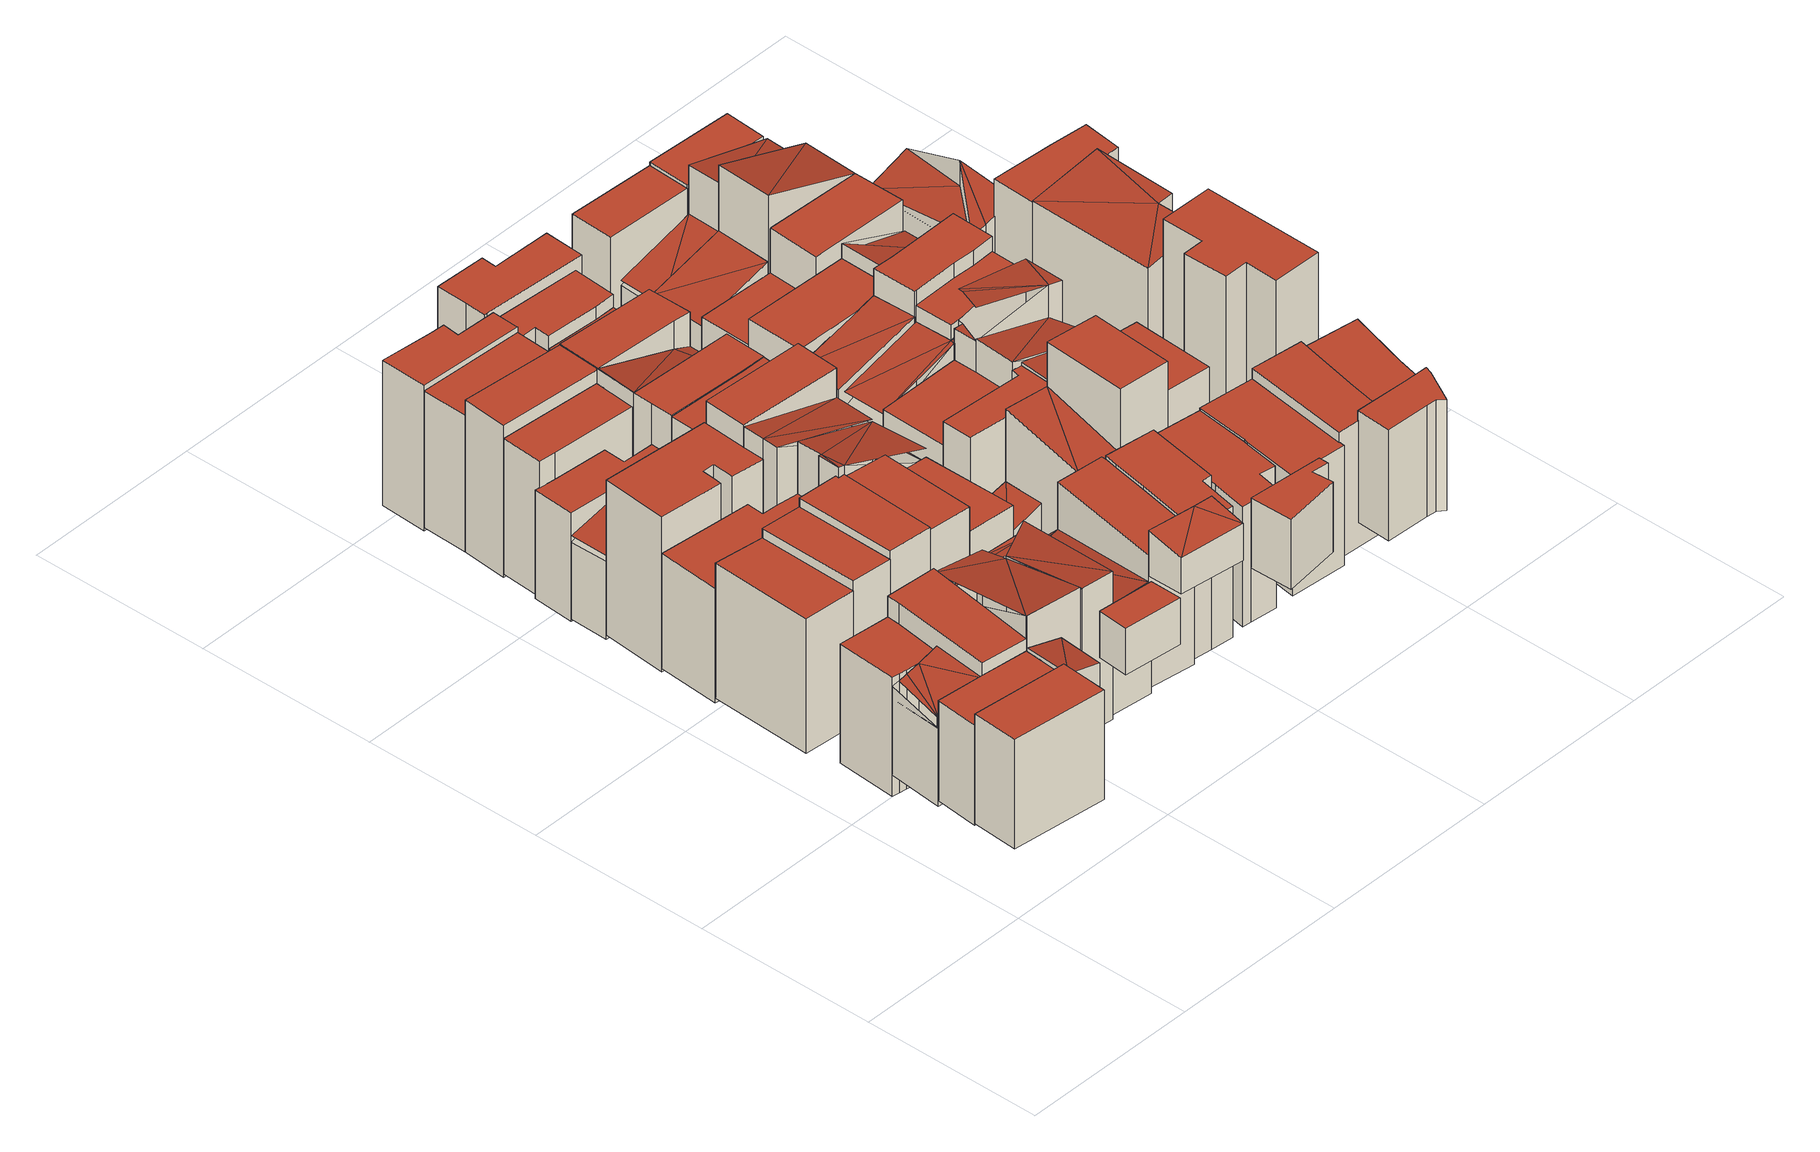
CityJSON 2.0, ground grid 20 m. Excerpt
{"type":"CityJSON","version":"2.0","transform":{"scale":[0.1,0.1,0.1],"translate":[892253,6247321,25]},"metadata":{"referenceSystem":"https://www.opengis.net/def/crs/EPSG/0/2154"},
"CityObjects":{
"building1":{"type":"Building","attributes":{"class":"Building"},"children":["building1-1"]},
"building1-1":{"type":"BuildingPart","parents":["building1"],"geometry":[{"type":"Solid","lod":"2.2","boundaries":[[[[0,1,2,3]],[[4,5,6,7]],[[7,6,2,3]],[[6,5,1,2]],[[5,4,0,1]],[[4,7,3,0]]]],"semantics":{"surfaces":[{"type":"GroundSurface"},{"type":"RoofSurface"},{"type":"WallSurface","on_footprint_edge":true}],"values":[[0,1,2,2,2,2]]}}]},
"building2":{"type":"Building","attributes":{"class":"Building"},"children":["building2-1"]},
"building2-1":{"type":"BuildingPart","parents":["building2"],"geometry":[{"type":"MultiSurface","lod":"2.2","boundaries":[[[8,9,10]],[[11,12,13]],[[14,11,13]],[[15,14,16]],[[13,16,14]],[[17,18,19,20,21,22,23]],[[10,24,22,23]],[[24,12,21,22]],[[12,11,20,21]],[[11,14,19,20]],[[14,15,18,19]],[[15,16,17,18]],[[16,10,23,17]]],"semantics":{"surfaces":[{"type":"RoofSurface","rf_azimuth":168.11,"rf_slope":14.82},{"type":"RoofSurface","rf_azimuth":173.55,"rf_slope":17.37},{"type":"GroundSurface"},{"type":"WallSurface","on_footprint_edge":true}],"values":[0,1,1,1,1,2,3,3,3,3,3,3,3]}}]},
"building3":{"type":"Building","attributes":{"class":"Building"},"children":["building3-1"]},
"building3-1":{"type":"BuildingPart","parents":["building3"],"geometry":[{"type":"Solid","lod":"2.2","boundaries":[[[[25,26,27,28,29]],[[30,31,32,33,34]],[[34,33,28,29]],[[33,32,27,28]],[[32,31,26,27]],[[31,30,25,26]],[[30,34,29,25]]]],"semantics":{"surfaces":[{"type":"GroundSurface"},{"type":"RoofSurface"},{"type":"WallSurface","on_footprint_edge":true}],"values":[[0,1,2,2,2,2,2]]}}]},
"building4":{"type":"Building","attributes":{"class":"Building"},"children":["building4-1"]},
"building4-1":{"type":"BuildingPart","parents":["building4"],"geometry":[{"type":"Solid","lod":"2.2","boundaries":[[[[35,36,37,38,39,40,41,42]],[[43,14,44,45,46,47,48,49]],[[49,48,41,42]],[[48,47,40,41]],[[47,46,39,40]],[[46,45,38,39]],[[45,44,37,38]],[[44,14,36,37]],[[14,43,35,36]],[[43,49,42,35]]]],"semantics":{"surfaces":[{"type":"GroundSurface"},{"type":"RoofSurface"},{"type":"WallSurface","on_footprint_edge":true}],"values":[[0,1,2,2,2,2,2,2,2,2]]}}]},
"building5":{"type":"Building","attributes":{"class":"Building"},"children":["building5-1"]},
"building5-1":{"type":"BuildingPart","parents":["building5"],"geometry":[{"type":"Solid","lod":"2.2","boundaries":[[[[50,51,52,53]],[[54,55,56,57]],[[57,56,52,53]],[[56,55,51,52]],[[55,54,50,51]],[[54,57,53,50]]]],"semantics":{"surfaces":[{"type":"GroundSurface"},{"type":"RoofSurface"},{"type":"WallSurface","on_footprint_edge":true}],"values":[[0,1,2,2,2,2]]}}]},
"building6":{"type":"Building","attributes":{"class":"Building"},"children":["building6-1"]},
"building6-1":{"type":"BuildingPart","parents":["building6"],"geometry":[{"type":"Solid","lod":"2.2","boundaries":[[[[58,59,60,61,62]],[[63,64,65,66,67]],[[67,66,61,62]],[[66,65,60,61]],[[65,64,59,60]],[[64,63,58,59]],[[63,67,62,58]]]],"semantics":{"surfaces":[{"type":"GroundSurface"},{"type":"RoofSurface"},{"type":"WallSurface","on_footprint_edge":true}],"values":[[0,1,2,2,2,2,2]]}}]},
"building7":{"type":"Building","attributes":{"class":"Building"},"children":["building7-1"]},
"building7-1":{"type":"BuildingPart","parents":["building7"],"geometry":[{"type":"Solid","lod":"2.2","boundaries":[[[[68,69,70]],[[71,68,70]],[[72,73,74,75]],[[70,69,74,75]],[[69,68,73,74]],[[68,71,72,73]],[[71,70,75,72]]]],"semantics":{"surfaces":[{"type":"RoofSurface","rf_azimuth":357.47,"rf_slope":12.82},{"type":"GroundSurface"},{"type":"WallSurface","on_footprint_edge":true}],"values":[[0,0,1,2,2,2,2]]}}]},
"building8":{"type":"Building","attributes":{"class":"Building"},"children":["building8-1"]},
"building8-1":{"type":"BuildingPart","parents":["building8"],"geometry":[{"type":"Solid","lod":"2.2","boundaries":[[[[76,77,78,79]],[[80,81,82,83]],[[83,82,78,79]],[[82,81,77,78]],[[81,80,76,77]],[[80,83,79,76]]]],"semantics":{"surfaces":[{"type":"GroundSurface"},{"type":"RoofSurface"},{"type":"WallSurface","on_footprint_edge":true}],"values":[[0,1,2,2,2,2]]}}]},
"building9":{"type":"Building","attributes":{"class":"Building"},"children":["building9-1"]},
"building9-1":{"type":"BuildingPart","parents":["building9"],"geometry":[{"type":"MultiSurface","lod":"2.2","boundaries":[[[84,85,86]],[[87,88,89]],[[90,91,92]],[[89,92,91]],[[88,92,89]],[[93,94,95,96,97,98,99]],[[86,85,98,99]],[[85,84,97,98]],[[84,89,96,97]],[[89,91,95,96]],[[91,90,94,95]],[[90,92,93,94]],[[92,86,99,93]]],"semantics":{"surfaces":[{"type":"RoofSurface","rf_azimuth":75.96,"rf_slope":13.28},{"type":"RoofSurface","rf_azimuth":85.33,"rf_slope":13.7},{"type":"GroundSurface"},{"type":"WallSurface","on_footprint_edge":true}],"values":[0,1,1,1,1,2,3,3,3,3,3,3,3]}}]},
"building10":{"type":"Building","attributes":{"class":"Building"},"children":["building10-1"]},
"building10-1":{"type":"BuildingPart","parents":["building10"],"geometry":[{"type":"Solid","lod":"2.2","boundaries":[[[[100,101,102,103,104,105,106,107,108,109,110]],[[111,112,113,114,115,116,117,118,119,120,121]],[[121,120,109,110]],[[120,119,108,109]],[[119,118,107,108]],[[118,117,106,107]],[[117,116,105,106]],[[116,115,104,105]],[[115,114,103,104]],[[114,113,102,103]],[[113,112,101,102]],[[112,111,100,101]],[[111,121,110,100]]]],"semantics":{"surfaces":[{"type":"GroundSurface"},{"type":"RoofSurface"},{"type":"WallSurface","on_footprint_edge":true}],"values":[[0,1,2,2,2,2,2,2,2,2,2,2,2]]}}]},
"building11":{"type":"Building","attributes":{"class":"Building"},"children":["building11-1"]},
"building11-1":{"type":"BuildingPart","parents":["building11"],"geometry":[{"type":"Solid","lod":"2.2","boundaries":[[[[122,123,124,125,126,127,128,129,130]],[[131,132,133,134,135,136,137,138,139]],[[139,138,129,130]],[[138,137,128,129]],[[137,136,127,128]],[[136,135,126,127]],[[135,134,125,126]],[[134,133,124,125]],[[133,132,123,124]],[[132,131,122,123]],[[131,139,130,122]]]],"semantics":{"surfaces":[{"type":"GroundSurface"},{"type":"RoofSurface"},{"type":"WallSurface","on_footprint_edge":true}],"values":[[0,1,2,2,2,2,2,2,2,2,2]]}}]},
"building12":{"type":"Building","attributes":{"class":"Building"},"children":["building12-1"]},
"building12-1":{"type":"BuildingPart","parents":["building12"],"geometry":[{"type":"Solid","lod":"2.2","boundaries":[[[[140,141,142,143,144,145]],[[146,147,148,149,150,151]],[[151,150,144,145]],[[150,149,143,144]],[[149,148,142,143]],[[148,147,141,142]],[[147,146,140,141]],[[146,151,145,140]]]],"semantics":{"surfaces":[{"type":"GroundSurface"},{"type":"RoofSurface"},{"type":"WallSurface","on_footprint_edge":true}],"values":[[0,1,2,2,2,2,2,2]]}}]},
"building13":{"type":"Building","attributes":{"class":"Building"},"children":["building13-1"]},
"building13-1":{"type":"BuildingPart","parents":["building13"],"geometry":[{"type":"Solid","lod":"2.2","boundaries":[[[[152,153,154,155]],[[156,157,158,159]],[[159,158,154,155]],[[158,157,153,154]],[[157,156,152,153]],[[156,159,155,152]]]],"semantics":{"surfaces":[{"type":"GroundSurface"},{"type":"RoofSurface"},{"type":"WallSurface","on_footprint_edge":true}],"values":[[0,1,2,2,2,2]]}}]},
"building14":{"type":"Building","attributes":{"class":"Building"},"children":["building14-1"]},
"building14-1":{"type":"BuildingPart","parents":["building14"],"geometry":[{"type":"MultiSurface","lod":"2.2","boundaries":[[[160,161,162]],[[163,160,162]],[[164,162,161]],[[165,166,167]],[[167,166,168]],[[169,168,166]],[[170,171,172,173,174,175,176,177]],[[169,166,176,177]],[[166,161,175,176]],[[161,160,174,175]],[[160,163,173,174]],[[163,162,172,173]],[[162,167,171,172]],[[167,168,170,171]],[[168,169,177,170]]],"semantics":{"surfaces":[{"type":"RoofSurface","rf_azimuth":84.16,"rf_slope":9.98},{"type":"RoofSurface","rf_azimuth":89.5,"rf_slope":5.97},{"type":"GroundSurface"},{"type":"WallSurface","on_footprint_edge":true}],"values":[0,0,0,1,1,1,2,3,3,3,3,3,3,3,3]}}]},
"building15":{"type":"Building","attributes":{"class":"Building"},"children":["building15-1"]},
"building15-1":{"type":"BuildingPart","parents":["building15"],"geometry":[{"type":"MultiSurface","lod":"2.2","boundaries":[[[178,179,180]],[[181,178,180]],[[182,183,184,185]],[[186,187,184,185]],[[187,178,183,184]],[[178,181,182,183]],[[181,186,185,182]]],"semantics":{"surfaces":[{"type":"RoofSurface","rf_azimuth":175.51,"rf_slope":16.17},{"type":"GroundSurface"},{"type":"WallSurface","on_footprint_edge":true}],"values":[0,0,1,2,2,2,2]}}]},
"building16":{"type":"Building","attributes":{"class":"Building"},"children":["building16-1"]},
"building16-1":{"type":"BuildingPart","parents":["building16"],"geometry":[{"type":"Solid","lod":"2.2","boundaries":[[[[188,189,190,191,192,193,194]],[[195,196,197,198,199,200,201]],[[201,200,193,194]],[[200,199,192,193]],[[199,198,191,192]],[[198,197,190,191]],[[197,196,189,190]],[[196,195,188,189]],[[195,201,194,188]]]],"semantics":{"surfaces":[{"type":"GroundSurface"},{"type":"RoofSurface"},{"type":"WallSurface","on_footprint_edge":true}],"values":[[0,1,2,2,2,2,2,2,2]]}}]},
"building17":{"type":"Building","attributes":{"class":"Building"},"children":["building17-1"]},
"building17-1":{"type":"BuildingPart","parents":["building17"],"geometry":[{"type":"Solid","lod":"2.2","boundaries":[[[[202,203,204,205]],[[206,207,208,209]],[[209,208,204,205]],[[208,207,203,204]],[[207,206,202,203]],[[206,209,205,202]]]],"semantics":{"surfaces":[{"type":"GroundSurface"},{"type":"RoofSurface"},{"type":"WallSurface","on_footprint_edge":true}],"values":[[0,1,2,2,2,2]]}}]},
"building18":{"type":"Building","attributes":{"class":"Building"},"children":["building18-1"]},
"building18-1":{"type":"BuildingPart","parents":["building18"],"geometry":[{"type":"Solid","lod":"2.2","boundaries":[[[[210,211,212,213,214]],[[215,216,217,218,219]],[[219,218,213,214]],[[218,217,212,213]],[[217,216,211,212]],[[216,215,210,211]],[[215,219,214,210]]]],"semantics":{"surfaces":[{"type":"GroundSurface"},{"type":"RoofSurface"},{"type":"WallSurface","on_footprint_edge":true}],"values":[[0,1,2,2,2,2,2]]}}]},
"building19":{"type":"Building","attributes":{"class":"Building"},"children":["building19-1"]},
"building19-1":{"type":"BuildingPart","parents":["building19"],"geometry":[{"type":"Solid","lod":"2.2","boundaries":[[[[220,221,222]],[[223,222,221]],[[224,222,223]],[[225,224,226]],[[223,226,224]],[[227,228,229,230,231,232,233]],[[223,221,232,233]],[[221,220,231,232]],[[220,222,230,231]],[[222,224,229,230]],[[224,225,228,229]],[[225,226,227,228]],[[226,223,233,227]]]],"semantics":{"surfaces":[{"type":"RoofSurface","rf_azimuth":81.32,"rf_slope":10.49},{"type":"GroundSurface"},{"type":"WallSurface","on_footprint_edge":true}],"values":[[0,0,0,0,0,1,2,2,2,2,2,2,2]]}}]},
"building20":{"type":"Building","attributes":{"class":"Building"},"children":["building20-1"]},
"building20-1":{"type":"BuildingPart","parents":["building20"],"geometry":[{"type":"Solid","lod":"2.2","boundaries":[[[[234,235,236,237]],[[238,239,240,241]],[[241,240,236,237]],[[240,239,235,236]],[[239,238,234,235]],[[238,241,237,234]]]],"semantics":{"surfaces":[{"type":"GroundSurface"},{"type":"RoofSurface"},{"type":"WallSurface","on_footprint_edge":true}],"values":[[0,1,2,2,2,2]]}}]},
"building21":{"type":"Building","attributes":{"class":"Building"},"children":["building21-1"]},
"building21-1":{"type":"BuildingPart","parents":["building21"],"geometry":[{"type":"Solid","lod":"2.2","boundaries":[[[[242,243,244]],[[245,242,246]],[[244,246,242]],[[247,248,249,250,251]],[[244,243,250,251]],[[243,242,249,250]],[[242,245,248,249]],[[245,246,247,248]],[[246,244,251,247]]]],"semantics":{"surfaces":[{"type":"RoofSurface","rf_azimuth":262.89,"rf_slope":14.86},{"type":"GroundSurface"},{"type":"WallSurface","on_footprint_edge":true}],"values":[[0,0,0,1,2,2,2,2,2]]}}]},
"building22":{"type":"Building","attributes":{"class":"Building"},"children":["building22-1"]},
"building22-1":{"type":"BuildingPart","parents":["building22"],"geometry":[{"type":"Solid","lod":"2.2","boundaries":[[[[252,253,254,236]],[[255,256,257,258]],[[258,257,254,236]],[[257,256,253,254]],[[256,255,252,253]],[[255,258,236,252]]]],"semantics":{"surfaces":[{"type":"GroundSurface"},{"type":"RoofSurface"},{"type":"WallSurface","on_footprint_edge":true}],"values":[[0,1,2,2,2,2]]}}]},
"building23":{"type":"Building","attributes":{"class":"Building"},"children":["building23-1"]},
"building23-1":{"type":"BuildingPart","parents":["building23"],"geometry":[{"type":"MultiSurface","lod":"2.2","boundaries":[[[259,260,261]],[[262,261,260]],[[263,261,264]],[[262,264,261]],[[265,266,267]],[[262,268,264]],[[269,270,271,272,273,274,275,276]],[[262,260,275,276]],[[260,259,274,275]],[[259,261,273,274]],[[261,263,272,273]],[[263,266,271,272]],[[266,265,270,271]],[[265,267,269,270]],[[267,262,276,269]]],"semantics":{"surfaces":[{"type":"RoofSurface","rf_azimuth":0.434,"rf_slope":17.58},{"type":"RoofSurface","rf_azimuth":358.07,"rf_slope":16.55},{"type":"GroundSurface"},{"type":"WallSurface","on_footprint_edge":true}],"values":[0,0,0,0,1,0,2,3,3,3,3,3,3,3,3]}}]},
"building24":{"type":"Building","attributes":{"class":"Building"},"children":["building24-1"]},
"building24-1":{"type":"BuildingPart","parents":["building24"],"geometry":[{"type":"Solid","lod":"2.2","boundaries":[[[[277,278,279,280]],[[281,282,283,284]],[[284,283,279,280]],[[283,282,278,279]],[[282,281,277,278]],[[281,284,280,277]]]],"semantics":{"surfaces":[{"type":"GroundSurface"},{"type":"RoofSurface"},{"type":"WallSurface","on_footprint_edge":true}],"values":[[0,1,2,2,2,2]]}}]},
"building25":{"type":"Building","attributes":{"class":"Building"},"children":["building25-1"]},
"building25-1":{"type":"BuildingPart","parents":["building25"],"geometry":[{"type":"MultiSurface","lod":"2.2","boundaries":[[[285,286,287]],[[285,287,288]],[[289,288,287]],[[290,291,292,293,294]],[[289,287,293,294]],[[287,286,292,293]],[[286,295,291,292]],[[295,296,290,291]],[[296,289,294,290]]],"semantics":{"surfaces":[{"type":"RoofSurface","rf_azimuth":355.73,"rf_slope":15.64},{"type":"GroundSurface"},{"type":"WallSurface","on_footprint_edge":true}],"values":[0,0,0,1,2,2,2,2,2]}}]},
"building26":{"type":"Building","attributes":{"class":"Building"},"children":["building26-1"]},
"building26-1":{"type":"BuildingPart","parents":["building26"],"geometry":[{"type":"Solid","lod":"2.2","boundaries":[[[[297,298,299,300,301,302,303]],[[304,305,306,307,308,309,310]],[[310,309,302,303]],[[309,308,301,302]],[[308,307,300,301]],[[307,306,299,300]],[[306,305,298,299]],[[305,304,297,298]],[[304,310,303,297]]]],"semantics":{"surfaces":[{"type":"GroundSurface"},{"type":"RoofSurface"},{"type":"WallSurface","on_footprint_edge":true}],"values":[[0,1,2,2,2,2,2,2,2]]}}]},
"building27":{"type":"Building","attributes":{"class":"Building"},"children":["building27-1"]},
"building27-1":{"type":"BuildingPart","parents":["building27"],"geometry":[{"type":"Solid","lod":"2.2","boundaries":[[[[311,312,313,314,315,316,317,318]],[[319,320,321,322,323,324,325,326]],[[326,325,317,318]],[[325,324,316,317]],[[324,323,315,316]],[[323,322,314,315]],[[322,321,313,314]],[[321,320,312,313]],[[320,319,311,312]],[[319,326,318,311]]]],"semantics":{"surfaces":[{"type":"GroundSurface"},{"type":"RoofSurface"},{"type":"WallSurface","on_footprint_edge":true}],"values":[[0,1,2,2,2,2,2,2,2,2]]}}]},
"building28":{"type":"Building","attributes":{"class":"Building"},"children":["building28-1"]},
"building28-1":{"type":"BuildingPart","parents":["building28"],"geometry":[{"type":"Solid","lod":"2.2","boundaries":[[[[327,328,329,330]],[[331,332,333,334]],[[334,333,329,330]],[[333,332,328,329]],[[332,331,327,328]],[[331,334,330,327]]]],"semantics":{"surfaces":[{"type":"GroundSurface"},{"type":"RoofSurface"},{"type":"WallSurface","on_footprint_edge":true}],"values":[[0,1,2,2,2,2]]}}]},
"building29":{"type":"Building","attributes":{"class":"Building"},"children":["building29-1"]},
"building29-1":{"type":"BuildingPart","parents":["building29"],"geometry":[{"type":"Solid","lod":"2.2","boundaries":[[[[335,336,337,338,339,340]],[[341,342,343,344,345,346]],[[346,345,339,340]],[[345,344,338,339]],[[344,343,337,338]],[[343,342,336,337]],[[342,341,335,336]],[[341,346,340,335]]]],"semantics":{"surfaces":[{"type":"GroundSurface"},{"type":"RoofSurface"},{"type":"WallSurface","on_footprint_edge":true}],"values":[[0,1,2,2,2,2,2,2]]}}]},
"building30":{"type":"Building","attributes":{"class":"Building"},"children":["building30-1"]},
"building30-1":{"type":"BuildingPart","parents":["building30"],"geometry":[{"type":"Solid","lod":"2.2","boundaries":[[[[347,348,349,350,351,352]],[[353,354,355,356,357,358]],[[358,357,351,352]],[[357,356,350,351]],[[356,355,349,350]],[[355,354,348,349]],[[354,353,347,348]],[[353,358,352,347]]]],"semantics":{"surfaces":[{"type":"GroundSurface"},{"type":"RoofSurface"},{"type":"WallSurface","on_footprint_edge":true}],"values":[[0,1,2,2,2,2,2,2]]}}]},
"building31":{"type":"Building","attributes":{"class":"Building"},"children":["building31-1"]},
"building31-1":{"type":"BuildingPart","parents":["building31"],"geometry":[{"type":"Solid","lod":"2.2","boundaries":[[[[359,360,361,362,363,364,365,366,367]],[[368,369,370,371,372,373,374,375,376]],[[376,375,366,367]],[[375,374,365,366]],[[374,373,364,365]],[[373,372,363,364]],[[372,371,362,363]],[[371,370,361,362]],[[370,369,360,361]],[[369,368,359,360]],[[368,376,367,359]]]],"semantics":{"surfaces":[{"type":"GroundSurface"},{"type":"RoofSurface"},{"type":"WallSurface","on_footprint_edge":true}],"values":[[0,1,2,2,2,2,2,2,2,2,2]]}}]},
"building32":{"type":"Building","attributes":{"class":"Building"},"children":["building32-1"]},
"building32-1":{"type":"BuildingPart","parents":["building32"],"geometry":[{"type":"Solid","lod":"2.2","boundaries":[[[[377,378,379]],[[377,379,380]],[[381,380,382]],[[379,382,380]],[[383,384,385,386,387,388]],[[379,378,387,388]],[[378,377,386,387]],[[377,380,385,386]],[[380,381,384,385]],[[381,382,383,384]],[[382,379,388,383]]]],"semantics":{"surfaces":[{"type":"RoofSurface","rf_azimuth":0.649,"rf_slope":18.77},{"type":"GroundSurface"},{"type":"WallSurface","on_footprint_edge":true}],"values":[[0,0,0,0,1,2,2,2,2,2,2]]}}]},
"building33":{"type":"Building","attributes":{"class":"Building"},"children":["building33-1"]},
"building33-1":{"type":"BuildingPart","parents":["building33"],"geometry":[{"type":"Solid","lod":"2.2","boundaries":[[[[389,390,391,392,393]],[[377,394,395,396,397]],[[397,396,392,393]],[[396,395,391,392]],[[395,394,390,391]],[[394,377,389,390]],[[377,397,393,389]]]],"semantics":{"surfaces":[{"type":"GroundSurface"},{"type":"RoofSurface"},{"type":"WallSurface","on_footprint_edge":true}],"values":[[0,1,2,2,2,2,2]]}}]},
"building34":{"type":"Building","attributes":{"class":"Building"},"children":["building34-1"]},
"building34-1":{"type":"BuildingPart","parents":["building34"],"geometry":[{"type":"Solid","lod":"2.2","boundaries":[[[[398,399,400]],[[401,400,399]],[[402,403,404,405]],[[401,399,404,405]],[[399,398,403,404]],[[398,400,402,403]],[[400,401,405,402]]]],"semantics":{"surfaces":[{"type":"RoofSurface","rf_azimuth":175.76,"rf_slope":17.92},{"type":"GroundSurface"},{"type":"WallSurface","on_footprint_edge":true}],"values":[[0,0,1,2,2,2,2]]}}]},
"building35":{"type":"Building","attributes":{"class":"Building"},"children":["building35-1"]},
"building35-1":{"type":"BuildingPart","parents":["building35"],"geometry":[{"type":"Solid","lod":"2.2","boundaries":[[[[406,407,408,409,410,411]],[[412,413,414,415,416,417]],[[417,416,410,411]],[[416,415,409,410]],[[415,414,408,409]],[[414,413,407,408]],[[413,412,406,407]],[[412,417,411,406]]]],"semantics":{"surfaces":[{"type":"GroundSurface"},{"type":"RoofSurface"},{"type":"WallSurface","on_footprint_edge":true}],"values":[[0,1,2,2,2,2,2,2]]}}]},
"building36":{"type":"Building","attributes":{"class":"Building"},"children":["building36-1"]},
"building36-1":{"type":"BuildingPart","parents":["building36"],"geometry":[{"type":"Solid","lod":"2.2","boundaries":[[[[418,419,420,421,422,423,424]],[[425,426,427,428,429,430,431]],[[431,430,423,424]],[[430,429,422,423]],[[429,428,421,422]],[[428,427,420,421]],[[427,426,419,420]],[[426,425,418,419]],[[425,431,424,418]]]],"semantics":{"surfaces":[{"type":"GroundSurface"},{"type":"RoofSurface"},{"type":"WallSurface","on_footprint_edge":true}],"values":[[0,1,2,2,2,2,2,2,2]]}}]},
"building37":{"type":"Building","attributes":{"class":"Building"},"children":["building37-1"]},
"building37-1":{"type":"BuildingPart","parents":["building37"],"geometry":[{"type":"Solid","lod":"2.2","boundaries":[[[[432,433,434,435,436,437,438,439,440,441,442]],[[443,444,445,446,447,448,449,450,451,452,453]],[[453,452,441,442]],[[452,451,440,441]],[[451,450,439,440]],[[450,449,438,439]],[[449,448,437,438]],[[448,447,436,437]],[[447,446,435,436]],[[446,445,434,435]],[[445,444,433,434]],[[444,443,432,433]],[[443,453,442,432]]]],"semantics":{"surfaces":[{"type":"GroundSurface"},{"type":"RoofSurface"},{"type":"WallSurface","on_footprint_edge":true}],"values":[[0,1,2,2,2,2,2,2,2,2,2,2,2]]}}]},
"building38":{"type":"Building","attributes":{"class":"Building"},"children":["building38-1"]},
"building38-1":{"type":"BuildingPart","parents":["building38"],"geometry":[{"type":"Solid","lod":"2.2","boundaries":[[[[454,455,456,457,458,459,460]],[[461,462,463,464,465,466,467]],[[467,466,459,460]],[[466,465,458,459]],[[465,464,457,458]],[[464,463,456,457]],[[463,462,455,456]],[[462,461,454,455]],[[461,467,460,454]]]],"semantics":{"surfaces":[{"type":"GroundSurface"},{"type":"RoofSurface"},{"type":"WallSurface","on_footprint_edge":true}],"values":[[0,1,2,2,2,2,2,2,2]]}}]},
"building39":{"type":"Building","attributes":{"class":"Building"},"children":["building39-1"]},
"building39-1":{"type":"BuildingPart","parents":["building39"],"geometry":[{"type":"Solid","lod":"2.2","boundaries":[[[[468,469,470]],[[470,469,471]],[[472,473,474,475]],[[469,468,474,475]],[[468,470,473,474]],[[470,471,472,473]],[[471,469,475,472]]]],"semantics":{"surfaces":[{"type":"RoofSurface","rf_azimuth":264.72,"rf_slope":14.7},{"type":"GroundSurface"},{"type":"WallSurface","on_footprint_edge":true}],"values":[[0,0,1,2,2,2,2]]}}]},
"building40":{"type":"Building","attributes":{"class":"Building"},"children":["building40-1"]},
"building40-1":{"type":"BuildingPart","parents":["building40"],"geometry":[{"type":"Solid","lod":"2.2","boundaries":[[[[476,477,478,479,480,481]],[[482,483,484,485,486,487]],[[487,486,480,481]],[[486,485,479,480]],[[485,484,478,479]],[[484,483,477,478]],[[483,482,476,477]],[[482,487,481,476]]]],"semantics":{"surfaces":[{"type":"GroundSurface"},{"type":"RoofSurface"},{"type":"WallSurface","on_footprint_edge":true}],"values":[[0,1,2,2,2,2,2,2]]}}]},
"building41":{"type":"Building","attributes":{"class":"Building"},"children":["building41-1"]},
"building41-1":{"type":"BuildingPart","parents":["building41"],"geometry":[{"type":"Solid","lod":"2.2","boundaries":[[[[488,489,490,491,492,493,494,495]],[[496,497,498,499,500,501,502,503]],[[503,502,494,495]],[[502,501,493,494]],[[501,500,492,493]],[[500,499,491,492]],[[499,498,490,491]],[[498,497,489,490]],[[497,496,488,489]],[[496,503,495,488]]]],"semantics":{"surfaces":[{"type":"GroundSurface"},{"type":"RoofSurface"},{"type":"WallSurface","on_footprint_edge":true}],"values":[[0,1,2,2,2,2,2,2,2,2]]}}]},
"building42":{"type":"Building","attributes":{"class":"Building"},"children":["building42-1"]},
"building42-1":{"type":"BuildingPart","parents":["building42"],"geometry":[{"type":"Solid","lod":"2.2","boundaries":[[[[504,505,506,507,508]],[[509,510,511,512,513]],[[513,512,507,508]],[[512,511,506,507]],[[511,510,505,506]],[[510,509,504,505]],[[509,513,508,504]]]],"semantics":{"surfaces":[{"type":"GroundSurface"},{"type":"RoofSurface"},{"type":"WallSurface","on_footprint_edge":true}],"values":[[0,1,2,2,2,2,2]]}}]},
"building43":{"type":"Building","attributes":{"class":"Building"},"children":["building43-1"]},
"building43-1":{"type":"BuildingPart","parents":["building43"],"geometry":[{"type":"Solid","lod":"2.2","boundaries":[[[[514,515,516,517,518,519]],[[520,521,522,523,524,525]],[[525,524,518,519]],[[524,523,517,518]],[[523,522,516,517]],[[522,521,515,516]],[[521,520,514,515]],[[520,525,519,514]]]],"semantics":{"surfaces":[{"type":"GroundSurface"},{"type":"RoofSurface"},{"type":"WallSurface","on_footprint_edge":true}],"values":[[0,1,2,2,2,2,2,2]]}}]},
"building44":{"type":"Building","attributes":{"class":"Building"},"children":["building44-1"]},
"building44-1":{"type":"BuildingPart","parents":["building44"],"geometry":[{"type":"MultiSurface","lod":"2.2","boundaries":[[[526,527,528]],[[529,528,527]],[[530,528,531]],[[531,528,532]],[[529,532,528]],[[533,534,535,536,537,538,539]],[[540,541,538,539]],[[541,526,537,538]],[[526,528,536,537]],[[528,530,535,536]],[[530,531,534,535]],[[531,532,533,534]],[[532,540,539,533]]],"semantics":{"surfaces":[{"type":"RoofSurface","rf_azimuth":173.82,"rf_slope":14.06},{"type":"GroundSurface"},{"type":"WallSurface","on_footprint_edge":true}],"values":[0,0,0,0,0,1,2,2,2,2,2,2,2]}}]},
"building45":{"type":"Building","attributes":{"class":"Building"},"children":["building45-1"]},
"building45-1":{"type":"BuildingPart","parents":["building45"],"geometry":[{"type":"Solid","lod":"2.2","boundaries":[[[[542,543,544,545]],[[546,547,548,549]],[[549,548,544,545]],[[548,547,543,544]],[[547,546,542,543]],[[546,549,545,542]]]],"semantics":{"surfaces":[{"type":"GroundSurface"},{"type":"RoofSurface"},{"type":"WallSurface","on_footprint_edge":true}],"values":[[0,1,2,2,2,2]]}}]},
"building46":{"type":"Building","attributes":{"class":"Building"},"children":["building46-1"]},
"building46-1":{"type":"BuildingPart","parents":["building46"],"geometry":[{"type":"Solid","lod":"2.2","boundaries":[[[[550,551,552]],[[553,552,551]],[[554,555,556,557]],[[553,551,556,557]],[[551,550,555,556]],[[550,552,554,555]],[[552,553,557,554]]]],"semantics":{"surfaces":[{"type":"RoofSurface","rf_azimuth":173.16,"rf_slope":13.99},{"type":"GroundSurface"},{"type":"WallSurface","on_footprint_edge":true}],"values":[[0,0,1,2,2,2,2]]}}]},
"building47":{"type":"Building","attributes":{"class":"Building"},"children":["building47-1"]},
"building47-1":{"type":"BuildingPart","parents":["building47"],"geometry":[{"type":"Solid","lod":"2.2","boundaries":[[[[558,559,560,561]],[[562,563,564,565]],[[565,564,560,561]],[[564,563,559,560]],[[563,562,558,559]],[[562,565,561,558]]]],"semantics":{"surfaces":[{"type":"GroundSurface"},{"type":"RoofSurface"},{"type":"WallSurface","on_footprint_edge":true}],"values":[[0,1,2,2,2,2]]}}]},
"building48":{"type":"Building","attributes":{"class":"Building"},"children":["building48-1"]},
"building48-1":{"type":"BuildingPart","parents":["building48"],"geometry":[{"type":"Solid","lod":"2.2","boundaries":[[[[566,567,568,569]],[[570,571,572,573]],[[573,572,568,569]],[[572,571,567,568]],[[571,570,566,567]],[[570,573,569,566]]]],"semantics":{"surfaces":[{"type":"GroundSurface"},{"type":"RoofSurface"},{"type":"WallSurface","on_footprint_edge":true}],"values":[[0,1,2,2,2,2]]}}]},
"building49":{"type":"Building","attributes":{"class":"Building"},"children":["building49-1"]},
"building49-1":{"type":"BuildingPart","parents":["building49"],"geometry":[{"type":"Solid","lod":"2.2","boundaries":[[[[574,575,576,577]],[[578,579,580,581]],[[581,580,576,577]],[[580,579,575,576]],[[579,578,574,575]],[[578,581,577,574]]]],"semantics":{"surfaces":[{"type":"GroundSurface"},{"type":"RoofSurface"},{"type":"WallSurface","on_footprint_edge":true}],"values":[[0,1,2,2,2,2]]}}]},
"building50":{"type":"Building","attributes":{"class":"Building"},"children":["building50-1"]},
"building50-1":{"type":"BuildingPart","parents":["building50"],"geometry":[{"type":"MultiSurface","lod":"2.2","boundaries":[[[582,583,584]],[[585,586,587]],[[588,589,590,591]],[[584,583,590,591]],[[583,586,589,590]],[[586,585,588,589]],[[585,584,591,588]]],"semantics":{"surfaces":[{"type":"RoofSurface","rf_azimuth":347.73,"rf_slope":10},{"type":"RoofSurface","rf_azimuth":356.31,"rf_slope":11.77},{"type":"GroundSurface"},{"type":"WallSurface","on_footprint_edge":true}],"values":[0,1,2,3,3,3,3]}}]},
"building51":{"type":"Building","attributes":{"class":"Building"},"children":["building51-1"]},
"building51-1":{"type":"BuildingPart","parents":["building51"],"geometry":[{"type":"Solid","lod":"2.2","boundaries":[[[[592,593,594]],[[595,594,593]],[[596,597,598,599]],[[595,593,598,599]],[[593,592,597,598]],[[592,594,596,597]],[[594,595,599,596]]]],"semantics":{"surfaces":[{"type":"RoofSurface","rf_azimuth":178.65,"rf_slope":16.26},{"type":"GroundSurface"},{"type":"WallSurface","on_footprint_edge":true}],"values":[[0,0,1,2,2,2,2]]}}]},
"building52":{"type":"Building","attributes":{"class":"Building"},"children":["building52-1"]},
"building52-1":{"type":"BuildingPart","parents":["building52"],"geometry":[{"type":"Solid","lod":"2.2","boundaries":[[[[600,601,602,603,604]],[[605,606,607,608,609]],[[609,608,603,604]],[[608,607,602,603]],[[607,606,601,602]],[[606,605,600,601]],[[605,609,604,600]]]],"semantics":{"surfaces":[{"type":"GroundSurface"},{"type":"RoofSurface"},{"type":"WallSurface","on_footprint_edge":true}],"values":[[0,1,2,2,2,2,2]]}}]},
"building53":{"type":"Building","attributes":{"class":"Building"},"children":["building53-1"]},
"building53-1":{"type":"BuildingPart","parents":["building53"],"geometry":[{"type":"Solid","lod":"2.2","boundaries":[[[[610,611,612,613,614,615,616,617]],[[618,619,620,621,622,623,624,625]],[[625,624,616,617]],[[624,623,615,616]],[[623,622,614,615]],[[622,621,613,614]],[[621,620,612,613]],[[620,619,611,612]],[[619,618,610,611]],[[618,625,617,610]]]],"semantics":{"surfaces":[{"type":"GroundSurface"},{"type":"RoofSurface"},{"type":"WallSurface","on_footprint_edge":true}],"values":[[0,1,2,2,2,2,2,2,2,2]]}}]},
"building54":{"type":"Building","attributes":{"class":"Building"},"children":["building54-1"]},
"building54-1":{"type":"BuildingPart","parents":["building54"],"geometry":[{"type":"MultiSurface","lod":"2.2","boundaries":[[[626,627,628]],[[629,630,631]],[[628,632,626]],[[633,634,635,636,637]],[[628,627,636,637]],[[627,630,635,636]],[[630,629,634,635]],[[629,631,633,634]],[[631,628,637,633]]],"semantics":{"surfaces":[{"type":"RoofSurface","rf_azimuth":354.33,"rf_slope":13.11},{"type":"RoofSurface","rf_azimuth":358.15,"rf_slope":20.5},{"type":"GroundSurface"},{"type":"WallSurface","on_footprint_edge":true}],"values":[0,1,0,2,3,3,3,3,3]}}]},
"building55":{"type":"Building","attributes":{"class":"Building"},"children":["building55-1"]},
"building55-1":{"type":"BuildingPart","parents":["building55"],"geometry":[{"type":"MultiSurface","lod":"2.2","boundaries":[[[638,639,640]],[[641,642,643]],[[644,641,643]],[[645,643,642]],[[646,643,645]],[[647,648,649,650,651,652,653]],[[640,639,652,653]],[[639,638,651,652]],[[638,654,650,651]],[[654,641,649,650]],[[641,644,648,649]],[[644,643,647,648]],[[643,640,653,647]]],"semantics":{"surfaces":[{"type":"RoofSurface","rf_azimuth":332.55,"rf_slope":5.44},{"type":"RoofSurface","rf_azimuth":354.93,"rf_slope":12.64},{"type":"GroundSurface"},{"type":"WallSurface","on_footprint_edge":true}],"values":[0,1,1,1,1,2,3,3,3,3,3,3,3]}}]},
"building56":{"type":"Building","attributes":{"class":"Building"},"children":["building56-1"]},
"building56-1":{"type":"BuildingPart","parents":["building56"],"geometry":[{"type":"MultiSurface","lod":"2.2","boundaries":[[[655,656,657]],[[658,655,657]],[[659,660,661,662]],[[663,664,661,662]],[[664,655,660,661]],[[655,658,659,660]],[[658,663,662,659]]],"semantics":{"surfaces":[{"type":"RoofSurface","rf_azimuth":177.29,"rf_slope":16.65},{"type":"GroundSurface"},{"type":"WallSurface","on_footprint_edge":true}],"values":[0,0,1,2,2,2,2]}}]},
"building57":{"type":"Building","attributes":{"class":"Building"},"children":["building57-1"]},
"building57-1":{"type":"BuildingPart","parents":["building57"],"geometry":[{"type":"Solid","lod":"2.2","boundaries":[[[[665,666,667,668,669,670]],[[671,672,673,674,675,676]],[[676,675,669,670]],[[675,674,668,669]],[[674,673,667,668]],[[673,672,666,667]],[[672,671,665,666]],[[671,676,670,665]]]],"semantics":{"surfaces":[{"type":"GroundSurface"},{"type":"RoofSurface"},{"type":"WallSurface","on_footprint_edge":true}],"values":[[0,1,2,2,2,2,2,2]]}}]},
"building58":{"type":"Building","attributes":{"class":"Building"},"children":["building58-1"]},
"building58-1":{"type":"BuildingPart","parents":["building58"],"geometry":[{"type":"Solid","lod":"2.2","boundaries":[[[[677,678,679,680]],[[681,682,683,684]],[[684,683,679,680]],[[683,682,678,679]],[[682,681,677,678]],[[681,684,680,677]]]],"semantics":{"surfaces":[{"type":"GroundSurface"},{"type":"RoofSurface"},{"type":"WallSurface","on_footprint_edge":true}],"values":[[0,1,2,2,2,2]]}}]},
"building59":{"type":"Building","attributes":{"class":"Building"},"children":["building59-1"]},
"building59-1":{"type":"BuildingPart","parents":["building59"],"geometry":[{"type":"Solid","lod":"2.2","boundaries":[[[[685,686,687,688,689,690,691,692]],[[693,694,695,696,697,698,699,700]],[[700,699,691,692]],[[699,698,690,691]],[[698,697,689,690]],[[697,696,688,689]],[[696,695,687,688]],[[695,694,686,687]],[[694,693,685,686]],[[693,700,692,685]]]],"semantics":{"surfaces":[{"type":"GroundSurface"},{"type":"RoofSurface"},{"type":"WallSurface","on_footprint_edge":true}],"values":[[0,1,2,2,2,2,2,2,2,2]]}}]},
"building60":{"type":"Building","attributes":{"class":"Building"},"children":["building60-1"]},
"building60-1":{"type":"BuildingPart","parents":["building60"],"geometry":[{"type":"Solid","lod":"2.2","boundaries":[[[[701,702,703,704,705,706,707]],[[708,709,710,711,712,713,714]],[[714,713,706,707]],[[713,712,705,706]],[[712,711,704,705]],[[711,710,703,704]],[[710,709,702,703]],[[709,708,701,702]],[[708,714,707,701]]]],"semantics":{"surfaces":[{"type":"GroundSurface"},{"type":"RoofSurface"},{"type":"WallSurface","on_footprint_edge":true}],"values":[[0,1,2,2,2,2,2,2,2]]}}]},
"building61":{"type":"Building","attributes":{"class":"Building"},"children":["building61-1"]},
"building61-1":{"type":"BuildingPart","parents":["building61"],"geometry":[{"type":"MultiSurface","lod":"2.2","boundaries":[[[715,716,717]],[[718,719,720]],[[721,722,723,724]],[[718,720,723,724]],[[720,715,722,723]],[[715,717,721,722]],[[717,718,724,721]]],"semantics":{"surfaces":[{"type":"RoofSurface","rf_azimuth":357.85,"rf_slope":15.72},{"type":"RoofSurface","rf_azimuth":357.75,"rf_slope":15.98},{"type":"GroundSurface"},{"type":"WallSurface","on_footprint_edge":true}],"values":[0,1,2,3,3,3,3]}}]},
"building62":{"type":"Building","attributes":{"class":"Building"},"children":["building62-1"]},
"building62-1":{"type":"BuildingPart","parents":["building62"],"geometry":[{"type":"Solid","lod":"2.2","boundaries":[[[[725,726,727,728]],[[729,730,731,732]],[[732,731,727,728]],[[731,730,726,727]],[[730,729,725,726]],[[729,732,728,725]]]],"semantics":{"surfaces":[{"type":"GroundSurface"},{"type":"RoofSurface"},{"type":"WallSurface","on_footprint_edge":true}],"values":[[0,1,2,2,2,2]]}}]},
"building63":{"type":"Building","attributes":{"class":"Building"},"children":["building63-1"]},
"building63-1":{"type":"BuildingPart","parents":["building63"],"geometry":[{"type":"Solid","lod":"2.2","boundaries":[[[[733,734,735]],[[729,733,735]],[[736,737,738,739]],[[735,734,738,739]],[[734,733,737,738]],[[733,729,736,737]],[[729,735,739,736]]]],"semantics":{"surfaces":[{"type":"RoofSurface","rf_azimuth":356.97,"rf_slope":19.27},{"type":"GroundSurface"},{"type":"WallSurface","on_footprint_edge":true}],"values":[[0,0,1,2,2,2,2]]}}]},
"building64":{"type":"Building","attributes":{"class":"Building"},"children":["building64-1"]},
"building64-1":{"type":"BuildingPart","parents":["building64"],"geometry":[{"type":"Solid","lod":"2.2","boundaries":[[[[740,741,742,743,744,745,746,747]],[[748,749,750,751,752,753,754,755]],[[755,754,746,747]],[[754,753,745,746]],[[753,752,744,745]],[[752,751,743,744]],[[751,750,742,743]],[[750,749,741,742]],[[749,748,740,741]],[[748,755,747,740]]]],"semantics":{"surfaces":[{"type":"GroundSurface"},{"type":"RoofSurface"},{"type":"WallSurface","on_footprint_edge":true}],"values":[[0,1,2,2,2,2,2,2,2,2]]}}]},
"building65":{"type":"Building","attributes":{"class":"Building"},"children":["building65-1"]},
"building65-1":{"type":"BuildingPart","parents":["building65"],"geometry":[{"type":"Solid","lod":"2.2","boundaries":[[[[756,757,758]],[[759,756,758]],[[760,761,762,763]],[[758,757,762,763]],[[757,756,761,762]],[[756,759,760,761]],[[759,758,763,760]]]],"semantics":{"surfaces":[{"type":"RoofSurface","rf_azimuth":358.73,"rf_slope":15.12},{"type":"GroundSurface"},{"type":"WallSurface","on_footprint_edge":true}],"values":[[0,0,1,2,2,2,2]]}}]},
"building66":{"type":"Building","attributes":{"class":"Building"},"children":["building66-1"]},
"building66-1":{"type":"BuildingPart","parents":["building66"],"geometry":[{"type":"Solid","lod":"2.2","boundaries":[[[[764,765,766,767]],[[768,769,770,771]],[[771,770,766,767]],[[770,769,765,766]],[[769,768,764,765]],[[768,771,767,764]]]],"semantics":{"surfaces":[{"type":"GroundSurface"},{"type":"RoofSurface"},{"type":"WallSurface","on_footprint_edge":true}],"values":[[0,1,2,2,2,2]]}}]},
"building67":{"type":"Building","attributes":{"class":"Building"},"children":["building67-1"]},
"building67-1":{"type":"BuildingPart","parents":["building67"],"geometry":[{"type":"Solid","lod":"2.2","boundaries":[[[[772,773,774]],[[775,776,772]],[[775,772,777]],[[774,777,772]],[[778,779,780,781,782,783]],[[774,773,782,783]],[[773,772,781,782]],[[772,776,780,781]],[[776,775,779,780]],[[775,777,778,779]],[[777,774,783,778]]]],"semantics":{"surfaces":[{"type":"RoofSurface","rf_azimuth":179.35,"rf_slope":8.16},{"type":"GroundSurface"},{"type":"WallSurface","on_footprint_edge":true}],"values":[[0,0,0,0,1,2,2,2,2,2,2]]}}]},
"building68":{"type":"Building","attributes":{"class":"Building"},"children":["building68-1"]},
"building68-1":{"type":"BuildingPart","parents":["building68"],"geometry":[{"type":"MultiSurface","lod":"2.2","boundaries":[[[784,785,786]],[[787,784,786]],[[788,789,790]],[[791,789,788]],[[792,793,794,795,796,797]],[[788,790,796,797]],[[790,784,795,796]],[[784,787,794,795]],[[787,789,793,794]],[[789,791,792,793]],[[791,788,797,792]]],"semantics":{"surfaces":[{"type":"RoofSurface","rf_azimuth":166.37,"rf_slope":7.8},{"type":"RoofSurface","rf_azimuth":177.94,"rf_slope":17.32},{"type":"GroundSurface"},{"type":"WallSurface","on_footprint_edge":true}],"values":[0,0,1,1,2,3,3,3,3,3,3]}}]},
"building69":{"type":"Building","attributes":{"class":"Building"},"children":["building69-1"]},
"building69-1":{"type":"BuildingPart","parents":["building69"],"geometry":[{"type":"Solid","lod":"2.2","boundaries":[[[[798,799,800,801,802]],[[803,804,805,806,807]],[[807,806,801,802]],[[806,805,800,801]],[[805,804,799,800]],[[804,803,798,799]],[[803,807,802,798]]]],"semantics":{"surfaces":[{"type":"GroundSurface"},{"type":"RoofSurface"},{"type":"WallSurface","on_footprint_edge":true}],"values":[[0,1,2,2,2,2,2]]}}]}
},
"vertices":[
[12,63,78],[9,12,78],[115,0,78],[119,52,78],[12,63,203],[9,12,203],[115,0,203],[119,52,203],
[31,171,158],[23,172,156],[17,111,158],[40,170,175],[31,171,172],[17,111,170],[54,168,180],[77,167,187],[70,106,187],[70,106,69],[77,167,69],[54,168,69],[40,170,69],[31,171,69],[23,172,69],[17,111,69],[23,172,170],
[12,63,76],[119,52,76],[122,100,76],[70,106,76],[17,111,76],[12,63,190],[119,52,190],[122,100,190],[70,106,190],[17,111,190],
[40,170,44],[54,168,44],[77,167,44],[84,219,44],[85,233,44],[28,239,44],[23,172,44],[31,171,44],[40,170,180],[77,167,180],[84,219,180],[85,233,180],[28,239,180],[23,172,180],[31,171,180],
[24,276,37],[82,272,37],[84,383,37],[29,390,37],[24,276,191],[82,272,191],[84,383,191],[29,390,191],
[70,106,49],[122,100,49],[142,229,49],[85,233,49],[84,219,49],[70,106,204],[122,100,204],[142,229,204],[85,233,204],[84,219,204],
[162,94,185],[122,99,194],[118,46,195],[158,44,185],[158,44,82],[162,94,82],[122,99,82],[118,46,82],
[82,272,49],[127,268,49],[129,379,49],[84,383,49],[82,272,202],[127,268,202],[129,379,202],[84,383,202],
[194,218,172],[195,225,171],[142,229,173],[194,218,200],[142,229,199],[192,187,208],[122,99,231],[184,91,231],[122,100,230],[122,100,54],[122,99,54],[184,91,54],[192,187,54],[194,218,54],[195,225,54],[142,229,54],
[174,376,31],[175,397,31],[178,397,31],[179,426,31],[154,429,31],[137,430,31],[138,449,31],[105,452,31],[34,459,31],[29,390,31],[84,383,31],[174,376,162],[175,397,162],[178,397,162],[179,426,162],[154,429,162],[137,430,162],[138,449,162],[105,452,162],[34,459,162],[29,390,162],[84,383,162],
[121,475,27],[119,451,27],[156,447,27],[160,521,27],[40,531,27],[34,459,27],[105,452,27],[106,460,27],[107,475,27],[121,475,204],[119,451,204],[156,447,204],[160,521,204],[40,531,204],[34,459,204],[105,452,204],[106,460,204],[107,475,204],
[127,268,54],[176,264,54],[181,372,54],[174,372,54],[174,376,54],[129,379,54],[127,268,212],[176,264,212],[181,372,212],[174,372,212],[174,376,212],[129,379,212],
[269,47,139],[269,82,139],[207,88,139],[204,54,139],[269,47,192],[269,82,192],[207,88,192],[204,54,192],
[187,91,228],[223,87,228],[192,187,211],[184,91,228],[245,214,205],[192,187,189],[245,214,186],[194,218,186],[195,225,185],[246,221,186],[195,225,59],[194,218,59],[192,187,59],[184,91,59],[187,91,59],[223,87,59],[245,214,59],[246,221,59],
[161,564,152],[41,574,117],[40,531,118],[160,521,153],[160,521,22],[161,564,22],[41,574,22],[40,531,22],[40,531,111],[41,574,109],
[161,564,19],[162,586,19],[127,588,19],[128,612,19],[67,617,19],[44,620,19],[41,574,19],[161,564,143],[162,586,143],[127,588,143],[128,612,143],[67,617,143],[44,620,143],[41,574,143],
[224,260,61],[229,366,61],[181,372,61],[176,264,61],[224,260,209],[229,366,209],[181,372,209],[176,264,209],
[163,610,18],[166,656,18],[52,665,18],[49,619,18],[67,617,18],[163,610,173],[166,656,173],[52,665,173],[49,619,173],[67,617,173],
[246,221,166],[244,211,168],[293,216,166],[244,207,169],[269,85,190],[269,82,191],[223,87,191],[223,87,64],[269,82,64],[269,85,64],[293,216,64],[246,221,64],[244,211,64],[244,207,64],
[168,656,14],[171,705,14],[56,715,14],[52,665,14],[168,656,188],[171,705,188],[56,715,188],[52,665,188],
[322,78,249],[269,85,249],[269,46,238],[343,76,249],[342,37,239],[342,37,197],[343,76,197],[322,78,197],[269,85,197],[269,46,197],
[173,705,14],[176,760,14],[58,766,14],[173,705,170],[176,760,170],[58,766,170],[56,715,170],
[175,397,224],[174,372,224],[178,397,223],[181,372,222],[179,426,222],[272,420,193],[278,420,175],[272,420,177],[277,360,175],[277,360,191],[277,360,55],[278,420,55],[272,420,55],[179,426,55],[178,397,55],[175,397,55],[174,372,55],[181,372,55],
[278,256,59],[277,360,59],[229,366,59],[224,260,59],[278,256,181],[277,360,181],[229,366,181],[224,260,181],
[273,464,196],[157,471,228],[156,447,228],[272,420,195],[154,429,228],[272,420,50],[273,464,50],[157,471,50],[156,447,50],[154,429,50],[273,464,174],[272,420,173],
[269,85,68],[322,78,68],[336,152,68],[343,191,68],[346,206,68],[346,211,68],[293,216,68],[269,85,220],[322,78,220],[336,152,220],[343,191,220],[346,206,220],[346,211,220],[293,216,220],
[176,760,10],[176,763,10],[177,790,10],[132,792,10],[134,811,10],[118,812,10],[60,818,10],[58,766,10],[176,760,176],[176,763,176],[177,790,176],[132,792,176],[134,811,176],[118,812,176],[60,818,176],[58,766,176],
[273,464,46],[276,513,46],[160,519,46],[157,471,46],[273,464,230],[276,513,230],[160,519,230],[157,471,230],
[276,513,44],[279,557,44],[252,557,44],[161,561,44],[160,521,44],[160,519,44],[276,513,189],[279,557,189],[252,557,189],[161,561,189],[160,521,189],[160,519,189],
[279,557,37],[281,603,37],[162,608,37],[162,586,37],[161,561,37],[252,557,37],[279,557,190],[281,603,190],[162,608,190],[162,586,190],[161,561,190],[252,557,190],
[322,78,74],[343,76,74],[368,73,74],[377,118,74],[388,117,74],[402,199,74],[346,206,74],[343,191,74],[336,152,74],[322,78,224],[343,76,224],[368,73,224],[377,118,224],[388,117,224],[402,199,224],[346,206,224],[343,191,224],[336,152,224],
[168,656,189],[166,656,190],[162,608,191],[264,651,157],[283,649,150],[281,603,151],[281,603,34],[283,649,34],[264,651,34],[168,656,34],[166,656,34],[162,608,34],
[168,656,28],[264,651,28],[283,649,28],[283,698,28],[171,705,28],[264,651,189],[283,649,189],[283,698,189],[171,705,189],
[318,344,101],[316,297,101],[360,339,115],[359,295,115],[360,339,61],[318,344,61],[316,297,61],[359,295,61],
[389,70,143],[390,23,143],[455,31,143],[453,54,143],[472,52,143],[472,63,143],[389,70,223],[390,23,223],[455,31,223],[453,54,223],[472,52,223],[472,63,223],
[283,698,25],[285,743,25],[262,743,25],[202,746,25],[201,731,25],[174,731,25],[173,705,25],[283,698,143],[285,743,143],[262,743,143],[202,746,143],[201,731,143],[174,731,143],[173,705,143],
[388,117,81],[386,110,81],[379,71,81],[389,70,81],[419,67,81],[424,92,81],[442,89,81],[448,127,81],[449,132,81],[456,192,81],[402,199,81],[388,117,218],[386,110,218],[379,71,218],[389,70,218],[419,67,218],[424,92,218],[442,89,218],[448,127,218],[449,132,218],[456,192,218],[402,199,218],
[262,743,22],[285,743,22],[288,791,22],[177,798,22],[176,763,22],[203,763,22],[202,746,22],[262,743,158],[285,743,158],[288,791,158],[177,798,158],[176,763,158],[203,763,158],[202,746,158],
[405,244,174],[410,334,197],[357,248,174],[360,339,198],[360,339,79],[357,248,79],[405,244,79],[410,334,79],
[422,333,58],[425,379,58],[414,380,58],[413,371,58],[319,377,58],[318,344,58],[422,333,188],[425,379,188],[414,380,188],[413,371,188],[319,377,188],[318,344,188],
[296,791,19],[298,835,19],[232,837,19],[233,854,19],[176,856,19],[175,821,19],[174,798,19],[177,798,19],[296,791,171],[298,835,171],[232,837,171],[233,854,171],[176,856,171],[175,821,171],[174,798,171],[177,798,171],
[413,371,51],[416,425,51],[416,451,51],[321,451,51],[319,377,51],[413,371,161],[416,425,161],[416,451,161],[321,451,161],[319,377,161],
[449,132,84],[448,127,84],[439,65,84],[502,60,84],[518,185,84],[456,192,84],[449,132,221],[448,127,221],[439,65,221],[502,60,221],[518,185,221],[456,192,221],
[417,498,179],[322,499,155],[417,456,180],[321,451,156],[427,456,183],[427,451,183],[416,451,180],[416,451,47],[427,451,47],[427,456,47],[417,456,47],[417,498,47],[322,499,47],[321,451,47],[321,451,137],[322,499,136],
[404,240,81],[461,235,81],[467,327,81],[410,334,81],[404,240,248],[461,235,248],[467,327,248],[410,334,248],
[415,547,184],[318,549,160],[415,498,186],[315,499,161],[415,498,45],[415,547,45],[318,549,45],[315,499,45],
[439,546,38],[440,608,38],[320,612,38],[318,549,38],[439,546,179],[440,608,179],[320,612,179],[318,549,179],
[322,670,33],[320,612,33],[407,609,33],[410,667,33],[322,670,149],[320,612,149],[407,609,149],[410,667,149],
[467,327,78],[461,235,78],[511,230,78],[515,321,78],[467,327,215],[461,235,215],[511,230,215],[515,321,215],
[517,367,175],[425,379,192],[422,333,190],[515,321,155],[517,367,155],[422,333,174],[515,321,72],[517,367,72],[425,379,72],[422,333,72],
[410,729,164],[325,733,139],[407,667,163],[322,670,139],[407,667,26],[410,729,26],[325,733,26],[322,670,26],
[502,66,88],[553,63,88],[560,102,88],[576,178,88],[518,185,88],[502,66,233],[553,63,233],[560,102,233],[576,178,233],[518,185,233],
[610,53,117],[613,61,117],[585,62,117],[526,65,117],[524,26,117],[573,24,117],[584,23,117],[591,17,117],[610,53,244],[613,61,244],[585,62,244],[526,65,244],[524,26,244],[573,24,244],[584,23,244],[591,17,244],
[502,415,178],[416,425,199],[414,380,198],[521,413,156],[502,415,163],[517,367,157],[517,367,174],[517,367,66],[521,413,66],[502,415,66],[416,425,66],[414,380,66],
[427,451,196],[416,451,197],[416,425,196],[519,458,212],[427,456,233],[502,415,215],[518,413,212],[427,451,233],[416,425,235],[502,415,60],[518,413,60],[519,458,60],[427,456,60],[427,451,60],[416,451,60],[416,425,60],[427,456,197],
[427,780,146],[340,783,120],[338,732,120],[425,728,146],[425,728,26],[427,780,26],[340,783,26],[338,732,26],[338,732,113],[340,783,114],
[469,499,56],[417,498,56],[417,456,56],[519,458,56],[520,499,56],[494,498,56],[469,499,198],[417,498,198],[417,456,198],[519,458,198],[520,499,198],[494,498,198],
[425,780,20],[427,827,20],[329,832,20],[327,784,20],[425,780,176],[427,827,176],[329,832,176],[327,784,176],
[469,499,51],[494,498,51],[520,499,51],[521,547,51],[439,546,51],[415,547,51],[415,498,51],[417,498,51],[469,499,215],[494,498,215],[520,499,215],[521,547,215],[439,546,215],[415,547,215],[415,498,215],[417,498,215],
[607,61,92],[613,61,92],[622,101,92],[641,169,92],[576,178,92],[560,102,92],[553,63,92],[607,61,225],[613,61,225],[622,101,225],[641,169,225],[576,178,225],[560,102,225],[553,63,225],
[439,546,196],[521,547,173],[440,608,196],[522,606,163],[440,608,186],[521,547,163],[440,608,44],[439,546,44],[521,547,44],[522,606,44],
[519,663,38],[410,667,38],[407,609,38],[519,606,38],[519,663,200],[410,667,200],[407,609,200],[519,606,200],
[521,724,201],[410,729,239],[407,667,239],[519,663,30],[521,724,30],[410,729,30],[407,667,30],
[644,351,80],[585,352,80],[585,305,80],[561,305,80],[561,255,80],[588,255,80],[587,218,80],[642,217,80],[644,351,275],[585,352,275],[585,305,275],[561,305,275],[561,255,275],[588,255,275],[587,218,275],[642,217,275],
[526,775,176],[427,780,202],[425,728,203],[524,724,176],[524,724,25],[526,775,25],[427,780,25],[425,728,25],
[425,780,22],[522,776,22],[525,822,22],[427,827,22],[425,780,180],[522,776,180],[525,822,180],[427,827,180],
[632,400,239],[649,399,241],[651,491,242],[565,352,230],[632,352,239],[568,494,230],[568,494,59],[565,352,59],[632,352,59],[632,400,59],[649,399,59],[651,491,59],
[551,677,156],[543,544,160],[601,611,165],[610,683,164],[559,542,182],[601,611,194],[543,544,177],[594,540,193],[594,540,33],[601,611,33],[610,683,33],[551,677,33],[543,544,33],[559,542,33],
[678,490,57],[683,533,57],[641,537,57],[570,542,57],[568,494,57],[678,490,228],[683,533,228],[641,537,228],[570,542,228],[568,494,228]
]}
